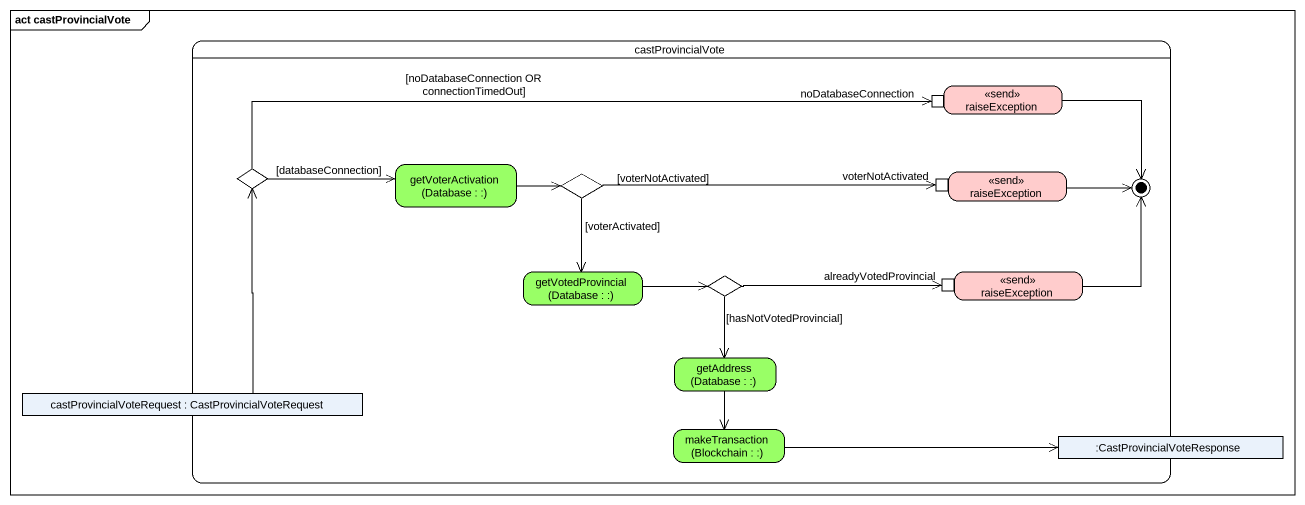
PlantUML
@startuml
mainframe act castProvincialVote
hide empty description
state castProvincialVote {
  state raiseException <<send>> #FFCCCC {
    state noDatabaseConnection <<inputPin>>
  }
  state choice1 <<choice>>
  state "getVoterActivation (Database : :)" as getVoterActivation_Database #99FF66
  state choice2 <<choice>>
  state "raiseException" as raiseException_2 <<send>> #FFCCCC {
    state voterNotActivated <<inputPin>>
  }
  state "getVotedProvincial (Database : :)" as getVotedProvincial_Database #99FF66
  state choice3 <<choice>>
  state "raiseException" as raiseException_3 <<send>> #FFCCCC {
    state alreadyVotedProvincial <<inputPin>>
  }
  state "getAddress (Database : :)" as getAddress_Database #99FF66
  state "castProvincialVoteRequest : CastProvincialVoteRequest" as castProvincialVoteRequest <<object>>
  state "makeTransaction (Blockchain : :)" as makeTransaction_Blockchain #99FF66
  state ":CastProvincialVoteResponse" as CastProvincialVoteResponse <<object>>
  raiseException --> [*]
  raiseException_2 -right-> [*]
  raiseException_3 -up-> [*]
}
choice1 -right-> noDatabaseConnection : [noDatabaseConnection OR connectionTimedOut]
choice1 -right-> getVoterActivation_Database : [databaseConnection]
getVoterActivation_Database -right-> choice2
choice2 -right-> voterNotActivated : [voterNotActivated]
choice2 --> getVotedProvincial_Database : [voterActivated]
getVotedProvincial_Database -right-> choice3
choice3 -right-> alreadyVotedProvincial
choice3 --> getAddress_Database : [hasNotVotedProvincial]
getAddress_Database --> makeTransaction_Blockchain
castProvincialVoteRequest -up-> choice1
makeTransaction_Blockchain -right-> CastProvincialVoteResponse
@enduml
